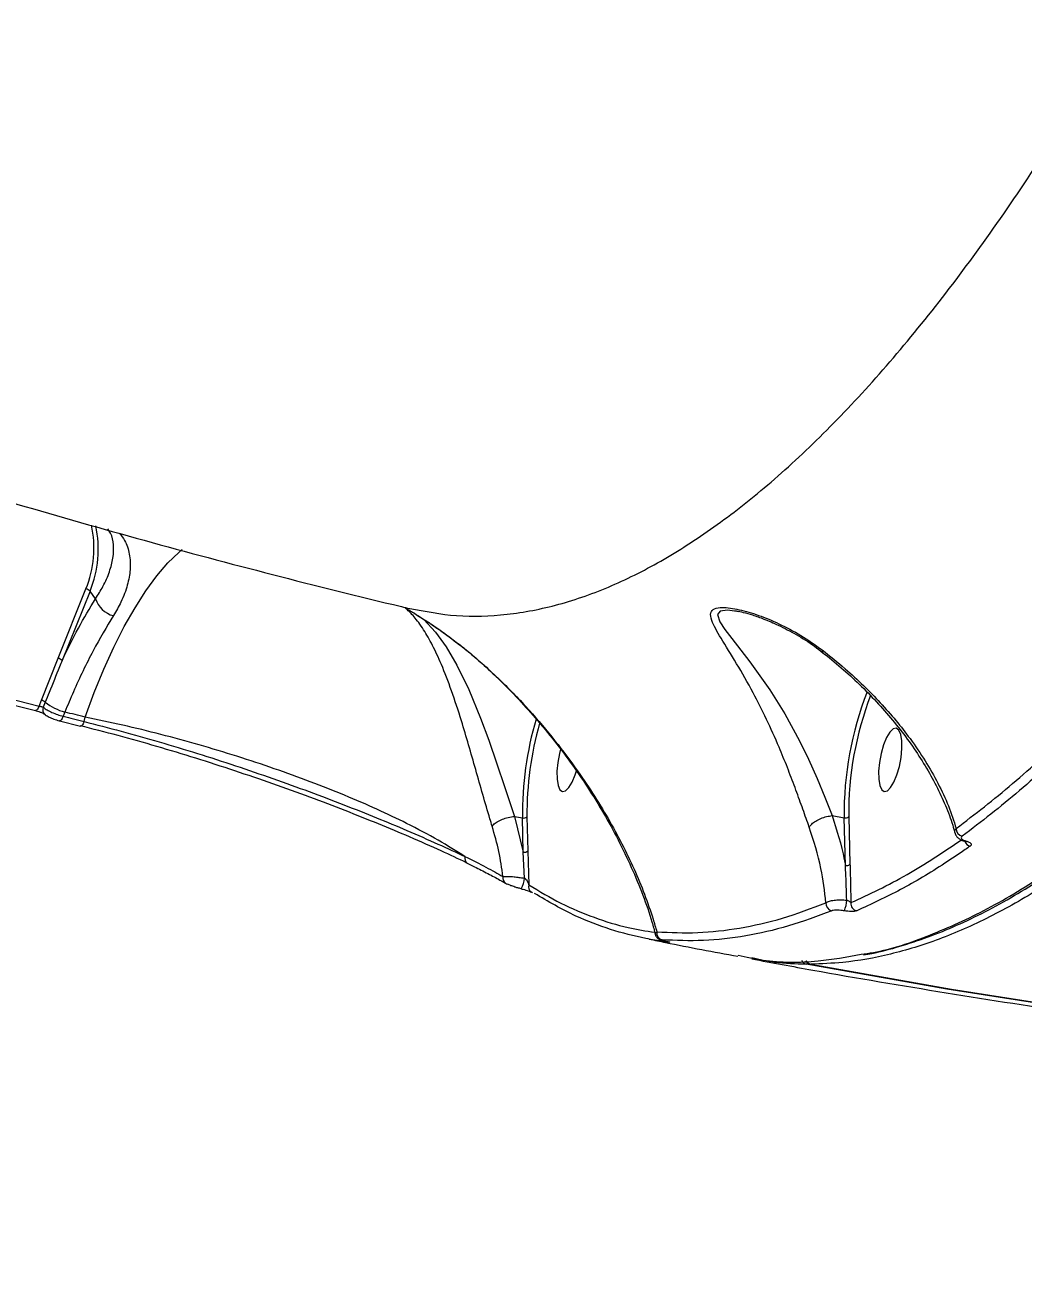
# Model space of a CAD drawing. Header units: millimetres. Extents: x -7151 to 6134, y -5040 to 5562.
# Drawn here: x -2428.1 to -2288.5, y -1551.8 to -1377.5 of the extents above; entities that cross this region are included whole.
import ezdxf

# ---------------------------------------------------------------- set-up
doc = ezdxf.new("R2010")
doc.units = ezdxf.units.MM
for name, color, linetype in [('DIKOM_ОБЪЕКТ', 7, 'Continuous'), ('DIKOM_РАЗМЕР_ЗОНА', 7, 'Continuous'), ('DIKOM_РАЗМЕР_ОБЪЕКТА', 7, 'Continuous')]:
    doc.layers.add(name, color=color, linetype=linetype)
doc.styles.add('style1', font='arial.ttf', dxfattribs={"width": 0.8})
doc.dimstyles.new('1-50', dxfattribs={"dimtxt": 300, "dimasz": 200, "dimexe": 100, "dimexo": 0, "dimgap": 100, "dimtad": 1, "dimtxsty": 'style1', "dimcen": 200, "dimclrd": 7, "dimclre": 7, "dimclrt": 7, "dimadec": 1, "dimazin": 2, "dimtfac": 1, "dimtmove": 0, "dimatfit": 2, "dimfxl": 0, "dimlwd": 25, "dimlwe": 18, "dimarcsym": 0})

# ---------------------------------------------------------------- blocks, each defined once
blk = doc.blocks.new('*D0')
at = {"layer": 'Defpoints', "color": 0, "transparency": 16777216}
for p in [(4133.55, 168.74), (-4567.47, -1241.13), (4133.55, -4153.12)]:
    blk.add_point(p, dxfattribs=at)
at = {"layer": 'DIKOM_РАЗМЕР_ОБЪЕКТА', "color": 7, "lineweight": 18, "transparency": 16777216}
for p, q in [((4133.55, 168.74), (4133.55, -4253.12)), ((-4567.47, -1241.13), (-4567.47, -4253.12))]:
    blk.add_line(p, q, dxfattribs=at)
at = {"layer": 'DIKOM_РАЗМЕР_ОБЪЕКТА', "color": 7, "lineweight": 25, "transparency": 16777216}
blk.add_line((-4367.47, -4153.12), (3933.55, -4153.12), dxfattribs=at)
at = {"layer": 'DIKOM_РАЗМЕР_ОБЪЕКТА', "color": 7, "transparency": 16777216}
for points in [[(-4367.47, -4119.79), (-4367.47, -4186.45), (-4567.47, -4153.12)], [(3933.55, -4119.79), (3933.55, -4186.45), (4133.55, -4153.12)]]:
    blk.add_solid(points, dxfattribs=at)
at = {"layer": 'DIKOM_РАЗМЕР_ОБЪЕКТА', "color": 7, "transparency": 16777216, "insert": (150.61, -3899.95), "char_height": 300, "attachment_point": 5, "style": 'style1'}
blk.add_mtext('8700', dxfattribs=at)
blk = doc.blocks.new('*D1')
at = {"layer": 'Defpoints', "color": 0, "transparency": 16777216}
for p in [(-2392.45, 3674.75), (-6010.84, -1738.88), (-3202.89, -1738.88)]:
    blk.add_point(p, dxfattribs=at)
at = {"layer": 'DIKOM_РАЗМЕР_ОБЪЕКТА', "color": 7, "lineweight": 18, "transparency": 16777216}
for p, q in [((-2392.45, 3674.75), (-6110.84, 3674.75)), ((-3202.89, -1738.88), (-6110.84, -1738.88))]:
    blk.add_line(p, q, dxfattribs=at)
at = {"layer": 'DIKOM_РАЗМЕР_ОБЪЕКТА', "color": 7, "lineweight": 25, "transparency": 16777216}
blk.add_line((-6010.84, 3474.75), (-6010.84, -1538.88), dxfattribs=at)
at = {"layer": 'DIKOM_РАЗМЕР_ОБЪЕКТА', "color": 7, "transparency": 16777216}
for points in [[(-6044.18, 3474.75), (-5977.51, 3474.75), (-6010.84, 3674.75)], [(-6044.18, -1538.88), (-5977.51, -1538.88), (-6010.84, -1738.88)]]:
    blk.add_solid(points, dxfattribs=at)
at = {"layer": 'DIKOM_РАЗМЕР_ОБЪЕКТА', "color": 7, "transparency": 16777216, "insert": (-6264.01, 967.94), "char_height": 300, "attachment_point": 5, "rotation": 90, "style": 'style1'}
blk.add_mtext('5400', dxfattribs=at)
blk = doc.blocks.new('*D3')
at = {"layer": 'Defpoints', "color": 0, "transparency": 16777216}
for p in [(6133.55, 253.24), (-5802.46, -2467.19), (6133.55, -4939.78)]:
    blk.add_point(p, dxfattribs=at)
at = {"layer": 'DIKOM_РАЗМЕР_ЗОНА', "color": 7, "lineweight": 18, "transparency": 16777216}
for p, q in [((6133.55, 253.24), (6133.55, -5039.78)), ((-5802.46, -2467.19), (-5802.46, -5039.78))]:
    blk.add_line(p, q, dxfattribs=at)
at = {"layer": 'DIKOM_РАЗМЕР_ЗОНА', "color": 7, "lineweight": 25, "transparency": 16777216}
blk.add_line((-5602.46, -4939.78), (5933.55, -4939.78), dxfattribs=at)
at = {"layer": 'DIKOM_РАЗМЕР_ЗОНА', "color": 7, "transparency": 16777216}
for points in [[(-5602.46, -4906.44), (-5602.46, -4973.11), (-5802.46, -4939.78)], [(5933.55, -4906.44), (5933.55, -4973.11), (6133.55, -4939.78)]]:
    blk.add_solid(points, dxfattribs=at)
at = {"layer": 'DIKOM_РАЗМЕР_ЗОНА', "color": 7, "transparency": 16777216, "insert": (186.61, -4686.61), "char_height": 300, "attachment_point": 5, "style": 'style1'}
blk.add_mtext('11950', dxfattribs=at)

msp = doc.modelspace()

# ---------------------------------------------------------------- linework, layer by layer
at = {"layer": 'DIKOM_ОБЪЕКТ', "color": 7, "linetype": 'Continuous', "lineweight": 15}
for p, q in [((-2423.424, -1465.976), (-2419.523, -1456.284)), ((-2418.95, -1456.588), (-2422.851, -1466.28)), ((-2418.169, -1457.65), (-2418.95, -1456.588)), ((-2328.245, -1459.481), (-2328.837, -1459.391)), ((-2425.748, -1471.855), (-2423.424, -1465.976)), ((-2426.071, -1472.658), (-2425.748, -1471.855)), ((-2425.201, -1472.129), (-2425.484, -1472.831)), ((-2423.201, -1474.728), (-2420.272, -1475.456)), ((-2422.471, -1473.499), (-2422.711, -1474.095)), ((-2419.785, -1474.822), (-2419.609, -1474.211)), ((-2359.599, -1488.082), (-2359.596, -1488.082)), ((-2359.596, -1488.082), (-2358.508, -1488.286)), ((-2359.596, -1488.082), (-2358.38, -1493.071)), ((-2358.38, -1493.071), (-2358.508, -1488.286)), ((-2357.861, -1488.123), (-2357.733, -1492.907)), ((-2315.194, -1487.968), (-2315.189, -1487.968)), ((-2315.189, -1487.968), (-2313.529, -1488.279)), ((-2313.35, -1494.944), (-2313.529, -1488.279)), ((-2312.881, -1488.115), (-2312.703, -1494.781)), ((-2358.228, -1496.712), (-2358.38, -1493.071)), ((-2357.733, -1492.907), (-2357.619, -1497.66)), ((-2366.423, -1494.543), (-2366.244, -1494.629)), ((-2366.237, -1494.62), (-2366.204, -1494.641)), ((-2366.201, -1494.638), (-2365.456, -1495.004)), ((-2357.215, -1498.644), (-2357.112, -1498.707)), ((-2318.19, -1508.738), (-2318.17, -1508.74))]:
    msp.add_line(p, q, dxfattribs=at)
at = {"layer": 'DIKOM_ОБЪЕКТ', "color": 7, "linetype": 'Continuous', "lineweight": 15, "flags": 128}
for points in [[(-2419.609, -1474.211), (-2418.352, -1470.785), (-2417.015, -1467.513), (-2415.612, -1464.425), (-2414.155, -1461.549), (-2412.657, -1458.911), (-2411.132, -1456.536), (-2409.594, -1454.445), (-2408.057, -1452.657), (-2406.535, -1451.188), (-2406.054, -1450.788)], [(-2372.602, -1460.329), (-2372.291, -1460.577), (-2370.663, -1462.342), (-2369.174, -1464.404), (-2367.672, -1466.949), (-2366.01, -1470.351), (-2364.349, -1474.367), (-2363.211, -1477.445), (-2362.071, -1480.731), (-2361.004, -1483.915), (-2359.93, -1487.119), (-2359.6, -1488.082), (-2359.599, -1488.082), (-2359.599, -1488.082)], [(-2328.837, -1459.391), (-2329.807, -1459.243), (-2330.841, -1459.383), (-2331.221, -1459.878), (-2330.901, -1460.869), (-2330.178, -1461.963), (-2329.238, -1463.197), (-2326.693, -1466.479), (-2323.924, -1470.4), (-2321.833, -1473.764), (-2319.773, -1477.53), (-2318.511, -1480.106), (-2317.299, -1482.803), (-2316.219, -1485.389), (-2315.194, -1487.967), (-2315.194, -1487.968), (-2315.194, -1487.968)], [(-2462.02, -1462.932), (-2457.551, -1464.212), (-2453.074, -1465.474), (-2448.59, -1466.717), (-2444.1, -1467.942), (-2439.603, -1469.149), (-2435.099, -1470.337), (-2430.588, -1471.507), (-2426.071, -1472.658)], [(-2426.071, -1472.658), (-2426.137, -1472.826), (-2426.21, -1472.975), (-2426.287, -1473.101), (-2426.364, -1473.198), (-2426.441, -1473.262), (-2426.513, -1473.292), (-2426.564, -1473.291)], [(-2422.711, -1474.095), (-2422.776, -1474.263), (-2422.848, -1474.412), (-2422.924, -1474.537), (-2423.001, -1474.634), (-2423.077, -1474.699), (-2423.149, -1474.729), (-2423.201, -1474.729)], [(-2422.711, -1474.095), (-2422.345, -1474.186), (-2421.979, -1474.278), (-2421.614, -1474.369), (-2421.248, -1474.46), (-2420.882, -1474.55), (-2420.516, -1474.641), (-2420.15, -1474.732), (-2419.785, -1474.822)], [(-2419.609, -1474.211), (-2419.967, -1474.122), (-2420.325, -1474.034), (-2420.682, -1473.945), (-2421.041, -1473.856), (-2421.398, -1473.767), (-2421.756, -1473.678), (-2422.113, -1473.589), (-2422.471, -1473.499)], [(-2419.785, -1474.822), (-2419.849, -1474.99), (-2419.921, -1475.139), (-2419.997, -1475.265), (-2420.074, -1475.362), (-2420.149, -1475.427), (-2420.22, -1475.457), (-2420.272, -1475.456)], [(-2305.881, -1476.019), (-2306.243, -1475.761), (-2306.674, -1475.861), (-2307.137, -1476.311), (-2307.594, -1477.075), (-2308.011, -1478.091), (-2308.351, -1479.276), (-2308.588, -1480.535), (-2308.703, -1481.765), (-2308.686, -1482.867), (-2308.538, -1483.752), (-2308.273, -1484.347), (-2307.91, -1484.606), (-2307.48, -1484.505), (-2307.017, -1484.055), (-2306.559, -1483.291), (-2306.143, -1482.276), (-2305.803, -1481.091), (-2305.565, -1479.832), (-2305.451, -1478.602), (-2305.468, -1477.5), (-2305.615, -1476.615), (-2305.881, -1476.019)], [(-2353.177, -1478.696), (-2353.33, -1479.283), (-2353.568, -1480.542), (-2353.682, -1481.772), (-2353.665, -1482.874), (-2353.518, -1483.759), (-2353.252, -1484.355), (-2352.89, -1484.613), (-2352.459, -1484.513), (-2351.996, -1484.063), (-2351.539, -1483.299), (-2351.122, -1482.283), (-2350.947, -1481.729)], [(-2360.857, -1497.429), (-2360.706, -1497.511), (-2360.54, -1497.561)], [(-2338.397, -1505.523), (-2338.257, -1505.598), (-2338.08, -1505.652)], [(-2119.637, -1527.1), (-2120.633, -1527.1), (-2140.551, -1526.908), (-2160.464, -1526.35), (-2180.364, -1525.425), (-2200.246, -1524.135), (-2220.104, -1522.479), (-2239.932, -1520.458), (-2259.723, -1518.073), (-2279.472, -1515.325), (-2299.173, -1512.213), (-2318.82, -1508.74)], [(-2318.17, -1508.74), (-2298.523, -1512.213), (-2278.823, -1515.325), (-2259.074, -1518.073), (-2239.282, -1520.458), (-2219.455, -1522.479), (-2199.597, -1524.135), (-2179.715, -1525.425), (-2159.814, -1526.35), (-2139.902, -1526.908), (-2119.983, -1527.1), (-2111.471, -1527.071)]]:
    msp.add_lwpolyline(points, dxfattribs=at)
at = {"layer": 'DIKOM_ОБЪЕКТ', "color": 7, "linetype": 'Continuous', "lineweight": 15}
for centre, radius, start, end in [((-2433.182, -1450.62), 14.787, 337.4769, 12.66305), ((-2433.072, -1450.743), 15.284, 337.51729, 12.37039), ((-2419.85, -1457.593), 1.35, 48.15485, 75.96523), ((-2414.888, -1456.702), 3.415, 196.10393, 256.5814), ((-2423.753, -1467.289), 1.354, 48.19506, 75.92502), ((-2266.164, -1487.826), 47.367, 158.78103, 180.54766), ((-2266.97, -1487.672), 45.914, 158.93019, 180.55375), ((-2426.156, -1473.351), 1.55, 51.99312, 74.73687), ((-2424.692, -1473.177), 0.864, 156.41699, 227.51714), ((-2420.425, -1466.018), 7.756, 231.98817, 254.70575), ((-2311.035, -1487.839), 47.475, 163.64576, 180.53962), ((-2311.766, -1487.705), 46.097, 164.07958, 180.5198), ((-2358.335, -1487.608), 0.7, 255.69567, 312.63497), ((-2313.355, -1487.601), 0.699, 255.67377, 312.65687), ((-2296.769, -1489.796), 1.08, 178.80921, 257.65844), ((-2295.664, -1491.179), 1.076, 203.19125, 257.70149), ((-2296.565, -1491.313), 0.245, 255.72208, 296.33794), ((-2365.719, -1493.95), 0.847, 163.17062, 232.30573), ((-2358.207, -1492.393), 0.699, 255.67377, 312.65687), ((-2313.177, -1494.266), 0.7, 255.69567, 312.63497), ((-2360.305, -1496.675), 0.934, 167.85981, 233.79171), ((-2360.933, -1496.669), 2.705, 325.78719, 359.10332), ((-2356.71, -1497.893), 0.938, 165.59618, 235.77235), ((-2315.019, -1500.259), 1.043, 175.24199, 257.13026), ((-2317.051, -1499.698), 3.894, 335.99545, 358.62111), ((-2311.538, -1500.263), 1.045, 173.01365, 257.28101), ((-2338.737, -1504.368), 0.985, 171.01022, 257.05229), ((-2318.632, -1507.802), 0.957, 207.77242, 258.68705), ((-2318.007, -1507.755), 1, 209.92791, 259.44948), ((-2317.987, -1507.808), 0.95, 208.36765, 258.91645), ((-2318.921, -1508.395), 0.359, 286.40912, 332.88135)]:
    msp.add_arc(centre, radius, start, end, dxfattribs=at)
for points, knots in [([(-2096.79, -889.227), (-2096.723, -893.158), (-2096.542, -903.75), (-2096.636, -921.509), (-2097.187, -942.573), (-2098.221, -964.321), (-2099.744, -986.695), (-2101.767, -1009.634), (-2104.245, -1032.632), (-2107.158, -1055.608), (-2110.478, -1078.484), (-2114.258, -1101.634), (-2118.507, -1124.986), (-2123.22, -1148.464), (-2128.292, -1171.549), (-2133.7, -1194.173), (-2139.409, -1216.276), (-2145.512, -1238.219), (-2152.007, -1259.916), (-2158.877, -1281.286), (-2165.974, -1301.856), (-2173.265, -1321.577), (-2180.72, -1340.414), (-2188.458, -1358.676), (-2196.466, -1376.273), (-2204.72, -1393.125), (-2213.039, -1408.861), (-2221.394, -1423.455), (-2229.754, -1436.904), (-2238.255, -1449.426), (-2246.872, -1460.937), (-2255.58, -1471.372), (-2263.82, -1480.113), (-2271.572, -1487.34), (-2278.833, -1493.242), (-2286.05, -1498.236), (-2293.202, -1502.294), (-2300.213, -1505.377), (-2307.05, -1507.473), (-2313.016, -1508.551), (-2316.679, -1508.685), (-2318.17, -1508.74)], [0, 0, 0, 0, 0.01565217, 0.04216806, 0.06870435, 0.09522024, 0.12250627, 0.14981457, 0.17710062, 0.20361654, 0.23015279, 0.25666864, 0.28395479, 0.31126307, 0.33854909, 0.36506487, 0.39160131, 0.41811719, 0.44540319, 0.47271148, 0.49999753, 0.52651345, 0.55304979, 0.57956557, 0.60685168, 0.6341599, 0.66144592, 0.68796165, 0.71449805, 0.74101389, 0.76829977, 0.7956082, 0.82289433, 0.84597227, 0.86907741, 0.89218251, 0.91550656, 0.93883046, 0.96156383, 0.98434875, 1, 1, 1, 1]), ([(-2311.128, -1507.362), (-2310.566, -1507.283), (-2307.434, -1506.847), (-2301.552, -1504.809), (-2293.426, -1501.164), (-2285.072, -1496.076), (-2276.531, -1489.669), (-2267.988, -1482.045), (-2259.474, -1473.272), (-2251.015, -1463.423), (-2242.475, -1452.34), (-2233.879, -1440.007), (-2225.258, -1426.439), (-2216.901, -1412.103), (-2208.827, -1397.116), (-2201.053, -1381.597), (-2193.352, -1365.117), (-2185.753, -1347.689), (-2178.282, -1329.349), (-2171.007, -1310.24), (-2163.951, -1290.406), (-2157.138, -1269.907), (-2150.55, -1248.669), (-2144.22, -1226.733), (-2138.175, -1204.162), (-2132.55, -1181.452), (-2127.355, -1158.685), (-2122.587, -1135.941), (-2118.172, -1112.849), (-2114.136, -1089.476), (-2110.513, -1065.903), (-2107.537, -1044.03), (-2105.94, -1030.115), (-2105.233, -1023.961)], [0, 0, 0, 0, 0.00722693, 0.04030753, 0.07336253, 0.10737716, 0.14141993, 0.17543507, 0.20848991, 0.24157019, 0.27462496, 0.30864003, 0.34268287, 0.37669758, 0.40856269, 0.44044991, 0.47231458, 0.50503622, 0.53778258, 0.57050426, 0.60355925, 0.63663937, 0.66969462, 0.7037095, 0.73775229, 0.77176746, 0.80482227, 0.83790277, 0.87095767, 0.90497265, 0.93901556, 0.97303055, 1, 1, 1, 1]), ([(-2374.262, -1459.017), (-2372.09, -1459.427), (-2367.651, -1460.265), (-2360.678, -1460.02), (-2353.44, -1458.641), (-2346.104, -1456.048), (-2338.705, -1452.308), (-2331.269, -1447.475), (-2323.677, -1441.471), (-2315.948, -1434.268), (-2308.107, -1425.861), (-2300.325, -1416.433), (-2292.626, -1406.041), (-2285.037, -1394.759), (-2277.433, -1382.406), (-2269.843, -1368.981), (-2262.294, -1354.505), (-2254.948, -1339.288), (-2247.828, -1323.397), (-2240.946, -1306.914), (-2234.199, -1289.58), (-2227.614, -1271.421), (-2221.22, -1252.479), (-2215.153, -1233.155), (-2209.428, -1213.522), (-2204.05, -1193.658), (-2198.939, -1173.257), (-2194.123, -1152.37), (-2189.627, -1131.058), (-2185.843, -1111.274), (-2182.658, -1093.109), (-2180.933, -1082.112), (-2180.07, -1076.608)], [0, 0, 0, 0, 0.0328056, 0.0670408, 0.1013041, 0.1355393, 0.1688093, 0.2021053, 0.2353751, 0.2696108, 0.3038743, 0.3381097, 0.3714043, 0.4047238, 0.4380183, 0.4722773, 0.5065637, 0.5408223, 0.5741714, 0.6075461, 0.640895, 0.6752083, 0.7095493, 0.7438629, 0.7772951, 0.8107531, 0.8441855, 0.8785823, 0.9130067, 0.9474034, 0.973677, 1, 1, 1, 1]), ([(-2734.585, -1299.779), (-2732.108, -1301.488), (-2724.636, -1306.641), (-2711.972, -1314.962), (-2696.607, -1324.756), (-2681.053, -1334.277), (-2665.328, -1343.541), (-2649.431, -1352.54), (-2633.368, -1361.273), (-2617.143, -1369.737), (-2600.76, -1377.93), (-2584.223, -1385.849), (-2567.537, -1393.492), (-2550.706, -1400.858), (-2533.735, -1407.944), (-2516.627, -1414.747), (-2499.388, -1421.267), (-2482.023, -1427.501), (-2464.535, -1433.446), (-2446.929, -1439.103), (-2429.211, -1444.468), (-2411.385, -1449.542), (-2393.454, -1454.315), (-2381.059, -1457.412), (-2374.648, -1458.934), (-2374.264, -1459.025)], [0, 0, 0, 0, 0.0229082, 0.0690788, 0.1152682, 0.1614763, 0.2077038, 0.2539514, 0.3002199, 0.3465097, 0.3928208, 0.4391541, 0.4855111, 0.5318904, 0.5782939, 0.6247211, 0.671173, 0.7176483, 0.7641491, 0.8106753, 0.8572257, 0.9038017, 0.9504031, 0.9970291, 1, 1, 1, 1]), ([(-2310.806, -1507.446), (-2310.422, -1507.381), (-2308.744, -1507.095), (-2305.732, -1506.275), (-2301.78, -1504.982), (-2297.795, -1503.358), (-2293.783, -1501.434), (-2289.741, -1499.201), (-2285.669, -1496.661), (-2281.567, -1493.813), (-2277.433, -1490.656), (-2273.266, -1487.188), (-2269.066, -1483.411), (-2264.844, -1479.333), (-2260.618, -1474.972), (-2256.402, -1470.342), (-2252.203, -1465.451), (-2248.016, -1460.295), (-2243.841, -1454.875), (-2239.677, -1449.188), (-2235.52, -1443.234), (-2231.372, -1437.011), (-2227.229, -1430.518), (-2223.092, -1423.751), (-2218.958, -1416.708), (-2214.835, -1409.403), (-2210.742, -1401.866), (-2206.693, -1394.124), (-2202.695, -1386.189), (-2198.742, -1378.055), (-2194.834, -1369.721), (-2190.973, -1361.186), (-2187.155, -1352.454), (-2183.386, -1343.514), (-2180.185, -1335.702), (-2178.262, -1330.801), (-2177.56, -1329.012)], [0, 0, 0, 0, 0.0090018, 0.0393315, 0.0695906, 0.0998106, 0.1300198, 0.1602456, 0.1905079, 0.2208323, 0.2512487, 0.2817852, 0.3124737, 0.3433026, 0.3740768, 0.4046649, 0.4351222, 0.4654836, 0.4957826, 0.5260536, 0.5563317, 0.5866406, 0.6170133, 0.6474852, 0.6780896, 0.708853, 0.7396109, 0.7701555, 0.8006008, 0.8309715, 0.8612923, 0.8915877, 0.9218831, 0.9521974, 0.982553, 1, 1, 1, 1]), ([(-2418.169, -1457.65), (-2417.811, -1457.08), (-2416.986, -1455.765), (-2416.17, -1453.839), (-2415.659, -1451.87), (-2415.616, -1450.073), (-2415.879, -1448.744), (-2416.337, -1448.09), (-2416.476, -1447.891)], [0, 0, 0, 0, 0.1359395, 0.3141801, 0.4971327, 0.7008741, 0.9087961, 1, 1, 1, 1]), ([(-2414.86, -1448.498), (-2414.596, -1448.828), (-2413.908, -1449.691), (-2413.385, -1451.37), (-2413.25, -1453.458), (-2413.66, -1455.732), (-2414.447, -1457.915), (-2415.308, -1459.387), (-2415.68, -1460.024)], [0, 0, 0, 0, 0.1229468, 0.3211446, 0.5192151, 0.6935012, 0.8675585, 1, 1, 1, 1]), ([(-2422.851, -1466.28), (-2422.102, -1464.748), (-2420.592, -1461.658), (-2418.981, -1458.993), (-2418.169, -1457.65)], [0, 0, 0, 0, 0.49563303, 1, 1, 1, 1]), ([(-2374.713, -1459.103), (-2374.834, -1459.004), (-2375.044, -1458.834), (-2374.456, -1459.181), (-2373.426, -1459.801), (-2372.187, -1460.58), (-2370.198, -1461.875), (-2368.511, -1463.148), (-2367.286, -1464.071)], [0, 0, 0, 0, 0.1914525, 0.3312445, 0.4704807, 0.5823676, 0.6969283, 1, 1, 1, 1]), ([(-2318.401, -1489.591), (-2318.437, -1489.489), (-2318.763, -1488.579), (-2319.407, -1486.753), (-2320.388, -1484.034), (-2321.459, -1481.218), (-2322.78, -1477.978), (-2324.379, -1474.424), (-2326.389, -1470.46), (-2328.597, -1466.608), (-2330.399, -1463.748), (-2331.519, -1461.837), (-2332.11, -1460.611), (-2332.289, -1459.621), (-2331.757, -1459.003), (-2330.412, -1458.797), (-2328.213, -1459.116), (-2325.473, -1459.929), (-2322.552, -1461.14), (-2319.541, -1462.719), (-2317.588, -1464.112), (-2316.606, -1464.812)], [0, 0, 0, 0, 0.0056298, 0.0501943, 0.0960226, 0.1433436, 0.1917802, 0.2623085, 0.334997, 0.4257371, 0.5191869, 0.5587282, 0.5987852, 0.6438244, 0.6799314, 0.7160729, 0.7691275, 0.8231981, 0.878451, 0.9388522, 1, 1, 1, 1]), ([(-2297.849, -1489.773), (-2295.225, -1487.759), (-2289.976, -1483.731), (-2281.987, -1476.263), (-2273.931, -1467.838), (-2268.526, -1461.292), (-2265.824, -1458.019)], [0, 0, 0, 0, 0.2485971, 0.4971899, 0.748596, 1, 1, 1, 1]), ([(-2264.901, -1459.022), (-2267.579, -1462.267), (-2272.935, -1468.757), (-2280.981, -1477.189), (-2289.02, -1484.723), (-2294.34, -1488.808), (-2297, -1490.851)], [0, 0, 0, 0, 0.24859598, 0.49719105, 0.74859755, 1, 1, 1, 1]), ([(-2415.68, -1460.024), (-2416.637, -1461.623), (-2418.578, -1464.868), (-2420.83, -1469.56), (-2422.075, -1472.548), (-2422.471, -1473.499)], [0, 0, 0, 0, 0.39848, 0.8085151, 1, 1, 1, 1]), ([(-2362.73, -1489.455), (-2362.836, -1489.109), (-2363.267, -1487.703), (-2364.032, -1485.061), (-2365.02, -1481.555), (-2366.014, -1478.064), (-2367.133, -1474.306), (-2368.401, -1470.449), (-2369.75, -1466.925), (-2371.072, -1464.1), (-2372.352, -1461.845), (-2373.718, -1460.025), (-2374.382, -1459.41), (-2374.713, -1459.103)], [0, 0, 0, 0, 0.0275952, 0.1121789, 0.1968248, 0.2807376, 0.3647073, 0.4782491, 0.5919094, 0.6886546, 0.7854211, 0.8928588, 1, 1, 1, 1]), ([(-2374.599, -1459.099), (-2374.598, -1459.1), (-2374.593, -1459.102), (-2374.413, -1459.207), (-2374.02, -1459.445), (-2373.342, -1459.858), (-2372.449, -1460.424), (-2371.435, -1461.086), (-2370.692, -1461.602), (-2370.372, -1461.824)], [0, 0, 0, 0, 0.0452102, 0.1510745, 0.2934645, 0.4526594, 0.6325623, 0.8422421, 1, 1, 1, 1]), ([(-2328.825, -1459.332), (-2328.74, -1459.342), (-2328.4, -1459.382), (-2327.553, -1459.57), (-2326.27, -1459.935), (-2324.611, -1460.522), (-2322.548, -1461.407), (-2320.173, -1462.656), (-2318.076, -1463.947), (-2316.885, -1464.905), (-2316.504, -1465.211)], [0, 0, 0, 0, 0.0284519, 0.1132886, 0.2170955, 0.3434098, 0.4977985, 0.6955983, 0.9026216, 1, 1, 1, 1]), ([(-2370.372, -1461.824), (-2370.231, -1461.92), (-2369.578, -1462.369), (-2368.514, -1463.139), (-2367.614, -1463.854), (-2367.252, -1464.141)], [0, 0, 0, 0, 0.1413805, 0.6554598, 1, 1, 1, 1]), ([(-2462.545, -1463.556), (-2459.445, -1464.441), (-2450.458, -1467.01), (-2438.462, -1470.252), (-2429.539, -1472.531), (-2426.564, -1473.291)], [0, 0, 0, 0, 0.2597939, 0.7532108, 1, 1, 1, 1]), ([(-2367.286, -1464.071), (-2367.108, -1464.213), (-2365.306, -1465.655), (-2362.08, -1468.498), (-2357.974, -1472.686), (-2354.316, -1476.962), (-2350.36, -1482.192), (-2346.367, -1488.378), (-2342.746, -1495.46), (-2340.717, -1500.734), (-2339.881, -1503.622), (-2339.709, -1504.214)], [0, 0, 0, 0, 0.0115158, 0.1169994, 0.2229788, 0.3292404, 0.4351025, 0.6083263, 0.7820061, 0.9552848, 1, 1, 1, 1]), ([(-2367.216, -1464.117), (-2366.421, -1464.764), (-2364.692, -1466.171), (-2362.182, -1468.49), (-2359.571, -1471.113), (-2356.92, -1474.028), (-2354.283, -1477.183), (-2351.735, -1480.548), (-2349.338, -1484.046), (-2347.106, -1487.673), (-2345.063, -1491.411), (-2343.215, -1495.234), (-2341.641, -1499.059), (-2340.53, -1502.198), (-2340.064, -1504.017), (-2339.912, -1504.609)], [0, 0, 0, 0, 0.052145, 0.1133881, 0.1793124, 0.2510076, 0.3303371, 0.4116432, 0.4965289, 0.5842222, 0.6744376, 0.7675829, 0.8623496, 0.9552648, 1, 1, 1, 1]), ([(-2316.606, -1464.812), (-2316.606, -1464.837), (-2316.609, -1465.006), (-2316.589, -1465.172), (-2316.483, -1465.199), (-2316.477, -1465.2)], [0, 0, 0, 0, 0.1378319, 0.9528453, 1, 1, 1, 1]), ([(-2316.606, -1464.812), (-2315.516, -1465.681), (-2312.548, -1468.047), (-2308.311, -1472.2), (-2304.703, -1476.551), (-2302.141, -1480.327), (-2300.35, -1483.475), (-2298.871, -1486.638), (-2298.19, -1488.728), (-2297.849, -1489.773)], [0, 0, 0, 0, 0.1127978, 0.307372, 0.5062324, 0.6280306, 0.7498324, 0.8749171, 1, 1, 1, 1]), ([(-2316.489, -1465.217), (-2316.187, -1465.447), (-2314.947, -1466.392), (-2312.928, -1468.161), (-2310.429, -1470.528), (-2308.09, -1473.021), (-2305.913, -1475.614), (-2303.926, -1478.29), (-2302.154, -1481.023), (-2300.608, -1483.792), (-2299.33, -1486.56), (-2298.464, -1488.792), (-2298.131, -1490.066), (-2298.031, -1490.448)], [0, 0, 0, 0, 0.0301419, 0.1237667, 0.2198929, 0.3186261, 0.4199313, 0.5235633, 0.6290803, 0.735979, 0.8445169, 0.9532934, 1, 1, 1, 1]), ([(-2422.851, -1466.28), (-2422.973, -1466.578), (-2423.585, -1468.068), (-2424.355, -1470.021), (-2425.019, -1471.676), (-2425.201, -1472.129)], [0, 0, 0, 0, 0.15366052, 0.76829215, 1, 1, 1, 1]), ([(-2426.071, -1472.658), (-2426.016, -1472.668), (-2425.906, -1472.688), (-2425.739, -1472.73), (-2425.596, -1472.778), (-2425.517, -1472.812), (-2425.488, -1472.829), (-2425.484, -1472.831)], [0, 0, 0, 0, 0.2403431, 0.4814083, 0.7221918, 0.9631281, 1, 1, 1, 1]), ([(-2425.484, -1472.831), (-2425.466, -1472.846), (-2425.331, -1472.961), (-2424.97, -1473.2), (-2424.291, -1473.541), (-2423.499, -1473.861), (-2422.974, -1474.017), (-2422.711, -1474.095)], [0, 0, 0, 0, 0.03711974, 0.27797842, 0.51880775, 0.75941885, 1, 1, 1, 1]), ([(-2426.561, -1473.293), (-2426.539, -1473.298), (-2426.407, -1473.329), (-2426.117, -1473.421), (-2425.762, -1473.555), (-2425.486, -1473.685), (-2425.337, -1473.77), (-2425.275, -1473.815), (-2425.279, -1473.811), (-2425.28, -1473.81)], [0, 0, 0, 0, 0.0441891, 0.2616679, 0.4935589, 0.6903544, 0.847949, 0.9592649, 1, 1, 1, 1]), ([(-2425.272, -1473.81), (-2425.252, -1473.829), (-2425.082, -1473.984), (-2424.693, -1474.191), (-2424.016, -1474.488), (-2423.463, -1474.668), (-2423.181, -1474.732), (-2423.135, -1474.742)], [0, 0, 0, 0, 0.041179, 0.3440974, 0.6360622, 0.9401863, 1, 1, 1, 1]), ([(-2366.53, -1493.705), (-2367.743, -1492.94), (-2370.169, -1491.411), (-2374.383, -1489.182), (-2378.796, -1487.081), (-2383.313, -1485.125), (-2388.118, -1483.221), (-2393.165, -1481.395), (-2398.383, -1479.668), (-2403.705, -1478.061), (-2409.063, -1476.605), (-2414.403, -1475.294), (-2417.876, -1474.571), (-2419.609, -1474.211)], [0, 0, 0, 0, 0.1033776, 0.206755, 0.2946088, 0.3827366, 0.4705918, 0.5587457, 0.6471827, 0.7353382, 0.8234686, 0.9118688, 1, 1, 1, 1]), ([(-2366.321, -1494.559), (-2367.458, -1494.019), (-2369.847, -1492.884), (-2374.023, -1491.046), (-2378.548, -1489.149), (-2383.217, -1487.285), (-2388.168, -1485.401), (-2393.356, -1483.527), (-2398.707, -1481.697), (-2404.151, -1479.939), (-2409.619, -1478.29), (-2415.057, -1476.755), (-2418.581, -1475.859), (-2420.34, -1475.412)], [0, 0, 0, 0, 0.0925955, 0.1945013, 0.283724, 0.3732392, 0.4624592, 0.5519771, 0.6417818, 0.7312977, 0.8207679, 0.9105247, 1, 1, 1, 1]), ([(-2419.785, -1474.822), (-2418.062, -1475.262), (-2414.612, -1476.143), (-2409.287, -1477.65), (-2403.932, -1479.268), (-2398.6, -1480.991), (-2393.36, -1482.783), (-2388.28, -1484.616), (-2383.43, -1486.457), (-2378.857, -1488.277), (-2374.422, -1490.127), (-2370.204, -1491.974), (-2367.755, -1493.128), (-2366.53, -1493.705)], [0, 0, 0, 0, 0.0886911, 0.1776665, 0.2663556, 0.355068, 0.4440585, 0.5327604, 0.6211337, 0.7097964, 0.7981744, 0.8990824, 1, 1, 1, 1]), ([(-2362.73, -1489.455), (-2362.713, -1489.433), (-2362.66, -1489.365), (-2362.465, -1489.155), (-2362.038, -1488.829), (-2361.318, -1488.47), (-2360.461, -1488.185), (-2359.899, -1488.118), (-2359.599, -1488.082)], [0, 0, 0, 0, 0.03432505, 0.10611618, 0.32210576, 0.53800875, 0.75395963, 1, 1, 1, 1]), ([(-2318.401, -1489.591), (-2318.389, -1489.569), (-2318.313, -1489.429), (-2318.064, -1489.138), (-2317.516, -1488.732), (-2316.784, -1488.366), (-2315.968, -1488.084), (-2315.452, -1488.006), (-2315.194, -1487.968)], [0, 0, 0, 0, 0.0319183, 0.2048576, 0.4036527, 0.6024404, 0.8012655, 1, 1, 1, 1]), ([(-2315.189, -1487.968), (-2314.553, -1490.012), (-2313.828, -1492.338), (-2313.402, -1494.662), (-2313.35, -1494.944)], [0, 0, 0, 0, 0.8785818, 1, 1, 1, 1]), ([(-2361.218, -1496.479), (-2361.384, -1495.316), (-2361.716, -1492.979), (-2362.391, -1490.633), (-2362.73, -1489.455)], [0, 0, 0, 0, 0.4978592, 1, 1, 1, 1]), ([(-2316.058, -1500.173), (-2316.241, -1498.565), (-2316.642, -1495.051), (-2317.782, -1491.512), (-2318.401, -1489.591)], [0, 0, 0, 0, 0.457449, 1, 1, 1, 1]), ([(-2297.985, -1490.433), (-2298.004, -1490.396), (-2298.098, -1490.209), (-2297.995, -1489.978), (-2297.87, -1489.802), (-2297.849, -1489.773)], [0, 0, 0, 0, 0.17107559, 0.86549033, 1, 1, 1, 1]), ([(-2312.575, -1500.136), (-2309.969, -1498.93), (-2304.877, -1496.571), (-2299.67, -1493.067), (-2297.129, -1491.356)], [0, 0, 0, 0, 0.5117903, 1, 1, 1, 1]), ([(-2297.989, -1490.447), (-2297.983, -1490.49), (-2297.959, -1490.679), (-2297.741, -1490.961), (-2297.38, -1491.268), (-2296.969, -1491.47), (-2296.616, -1491.54), (-2296.488, -1491.565)], [0, 0, 0, 0, 0.0632731, 0.2792593, 0.5126497, 0.822508, 1, 1, 1, 1]), ([(-2297, -1490.851), (-2297.068, -1490.922), (-2297.188, -1491.048), (-2297.086, -1491.245), (-2296.851, -1491.41), (-2296.588, -1491.492), (-2296.456, -1491.533)], [0, 0, 0, 0, 0.3292433, 0.5797945, 0.7886349, 1, 1, 1, 1]), ([(-2296.626, -1491.553), (-2296.591, -1491.562), (-2296.507, -1491.583), (-2296.422, -1491.619), (-2296.414, -1491.624), (-2296.411, -1491.626)], [0, 0, 0, 0, 0.2567292, 0.6239289, 1, 1, 1, 1]), ([(-2296.456, -1491.533), (-2296.318, -1491.576), (-2296.044, -1491.663), (-2295.801, -1491.836), (-2295.715, -1492.026), (-2295.796, -1492.159), (-2295.883, -1492.223), (-2295.893, -1492.23)], [0, 0, 0, 0, 0.2147931, 0.4259306, 0.681777, 0.9641674, 1, 1, 1, 1]), ([(-2366.53, -1493.705), (-2365.509, -1494.209), (-2363.453, -1495.223), (-2361.967, -1496.058), (-2361.218, -1496.479)], [0, 0, 0, 0, 0.4964627, 1, 1, 1, 1]), ([(-2295.893, -1492.23), (-2296.13, -1492.397), (-2297.313, -1493.231), (-2300.576, -1495.416), (-2305.653, -1498.468), (-2309.729, -1500.344), (-2311.768, -1501.282)], [0, 0, 0, 0, 0.0441465, 0.2207238, 0.6100184, 1, 1, 1, 1]), ([(-2365.456, -1495.004), (-2365.137, -1495.159), (-2364.107, -1495.661), (-2362.652, -1496.424), (-2361.438, -1497.079), (-2360.934, -1497.382), (-2360.857, -1497.428)], [0, 0, 0, 0, 0.170408, 0.5511404, 0.9312741, 1, 1, 1, 1]), ([(-2313.158, -1499.792), (-2313.2, -1498.489), (-2313.253, -1496.873), (-2313.334, -1495.258), (-2313.35, -1494.944)], [0, 0, 0, 0, 0.8058898, 1, 1, 1, 1]), ([(-2312.703, -1494.781), (-2312.695, -1495.094), (-2312.65, -1496.875), (-2312.609, -1498.663), (-2312.575, -1500.136)], [0, 0, 0, 0, 0.175724, 1, 1, 1, 1]), ([(-2361.218, -1496.479), (-2361.013, -1496.47), (-2360.637, -1496.452), (-2359.782, -1496.511), (-2358.972, -1496.599), (-2358.48, -1496.674), (-2358.228, -1496.712)], [0, 0, 0, 0, 0.331188, 0.6077523, 0.7982888, 1, 1, 1, 1]), ([(-2358.228, -1496.712), (-2358.196, -1496.73), (-2358.141, -1496.76), (-2358.041, -1496.845), (-2357.906, -1497), (-2357.751, -1497.263), (-2357.661, -1497.495), (-2357.625, -1497.636), (-2357.619, -1497.66)], [0, 0, 0, 0, 0.07263617, 0.12282896, 0.27893751, 0.54897286, 0.92473442, 1, 1, 1, 1]), ([(-2358.696, -1498.19), (-2358.85, -1498.153), (-2359.158, -1498.079), (-2359.654, -1497.929), (-2360.176, -1497.745), (-2360.41, -1497.627), (-2360.54, -1497.561)], [0, 0, 0, 0, 0.1849172, 0.3685385, 0.6500951, 1, 1, 1, 1]), ([(-2358.681, -1498.202), (-2358.58, -1498.226), (-2358.356, -1498.278), (-2358.002, -1498.38), (-2357.635, -1498.5), (-2357.362, -1498.607), (-2357.222, -1498.678), (-2357.228, -1498.675), (-2357.23, -1498.674)], [0, 0, 0, 0, 0.129078, 0.2876565, 0.480338, 0.7194501, 0.9060236, 1, 1, 1, 1]), ([(-2357.619, -1497.66), (-2356.124, -1498.548), (-2353.135, -1500.323), (-2348.484, -1502.27), (-2344.113, -1503.646), (-2341.238, -1504.094), (-2339.998, -1504.287)], [0, 0, 0, 0, 0.2653058, 0.5306167, 0.7973859, 1, 1, 1, 1]), ([(-2338.08, -1505.652), (-2338.292, -1505.626), (-2339.349, -1505.496), (-2342.076, -1505.045), (-2346.204, -1503.973), (-2351.429, -1501.991), (-2354.899, -1499.971), (-2356.818, -1498.855)], [0, 0, 0, 0, 0.0323474, 0.1617453, 0.4207697, 0.6797923, 1, 1, 1, 1]), ([(-2339.709, -1504.214), (-2337.811, -1504.302), (-2334.014, -1504.477), (-2328.148, -1503.789), (-2322.173, -1502.461), (-2318.096, -1500.936), (-2316.058, -1500.173)], [0, 0, 0, 0, 0.2490992, 0.4981956, 0.749097, 1, 1, 1, 1]), ([(-2316.058, -1500.173), (-2316.024, -1500.148), (-2315.877, -1500.038), (-2315.473, -1499.88), (-2314.775, -1499.757), (-2313.975, -1499.717), (-2313.432, -1499.767), (-2313.158, -1499.792)], [0, 0, 0, 0, 0.0735337, 0.3197857, 0.5508083, 0.7734448, 1, 1, 1, 1]), ([(-2313.158, -1499.792), (-2313.11, -1499.808), (-2313.053, -1499.826), (-2312.945, -1499.872), (-2312.826, -1499.931), (-2312.69, -1500.02), (-2312.612, -1500.09), (-2312.582, -1500.128), (-2312.575, -1500.136)], [0, 0, 0, 0, 0.15992769, 0.18656205, 0.39620061, 0.63985166, 0.91722927, 1, 1, 1, 1]), ([(-2315.251, -1501.276), (-2317.279, -1502.035), (-2321.337, -1503.555), (-2327.312, -1504.892), (-2333.208, -1505.591), (-2337.041, -1505.416), (-2338.957, -1505.328)], [0, 0, 0, 0, 0.2490962, 0.4981941, 0.7490974, 1, 1, 1, 1]), ([(-2313.494, -1501.282), (-2313.659, -1501.259), (-2313.99, -1501.213), (-2314.473, -1501.187), (-2314.895, -1501.198), (-2315.139, -1501.236), (-2315.23, -1501.268), (-2315.251, -1501.276)], [0, 0, 0, 0, 0.22119333, 0.44192038, 0.6745609, 0.92510325, 1, 1, 1, 1]), ([(-2311.768, -1501.282), (-2311.788, -1501.29), (-2311.877, -1501.324), (-2312.114, -1501.363), (-2312.527, -1501.375), (-2313.004, -1501.351), (-2313.33, -1501.305), (-2313.494, -1501.282)], [0, 0, 0, 0, 0.0733804, 0.3225387, 0.5551898, 0.7773783, 1, 1, 1, 1]), ([(-2339.916, -1504.609), (-2339.918, -1504.506), (-2339.92, -1504.366), (-2339.754, -1504.246), (-2339.709, -1504.214)], [0, 0, 0, 0, 0.732999, 1, 1, 1, 1]), ([(-2340.762, -1505.236), (-2340.003, -1505.393), (-2335.887, -1506.246), (-2331.75, -1507.011), (-2328.375, -1507.635)], [0, 0, 0, 0, 0.1842882, 1, 1, 1, 1]), ([(-2339.919, -1504.608), (-2339.914, -1504.637), (-2339.896, -1504.757), (-2339.786, -1504.931), (-2339.632, -1505.105), (-2339.477, -1505.214), (-2339.353, -1505.277), (-2339.243, -1505.32), (-2339.094, -1505.366), (-2338.896, -1505.417), (-2338.634, -1505.472), (-2338.542, -1505.491)], [0, 0, 0, 0, 0.0383678, 0.1538177, 0.2546626, 0.3400406, 0.4097716, 0.4818504, 0.6045149, 0.860893, 1, 1, 1, 1]), ([(-2338.957, -1505.328), (-2339.058, -1505.323), (-2339.206, -1505.316), (-2339.093, -1505.362), (-2338.897, -1505.413), (-2338.683, -1505.461), (-2338.557, -1505.488), (-2338.531, -1505.493)], [0, 0, 0, 0, 0.44556344, 0.66230782, 0.83643566, 0.96569829, 1, 1, 1, 1]), ([(-2338.531, -1505.493), (-2338.502, -1505.499), (-2338.372, -1505.526), (-2338.149, -1505.576), (-2337.943, -1505.629), (-2337.823, -1505.675), (-2337.978, -1505.661), (-2338.08, -1505.652)], [0, 0, 0, 0, 0.0349396, 0.1620702, 0.336275, 0.5591788, 1, 1, 1, 1]), ([(-2338.482, -1505.505), (-2338.437, -1505.514), (-2338.299, -1505.543), (-2338.149, -1505.578), (-2338.051, -1505.606), (-2338.062, -1505.602), (-2338.064, -1505.601)], [0, 0, 0, 0, 0.1641892, 0.5077026, 0.9208151, 1, 1, 1, 1]), ([(-2328.346, -1507.482), (-2327.2, -1507.733), (-2323.566, -1508.528), (-2317.823, -1508.55), (-2313.146, -1507.72), (-2311.128, -1507.362)], [0, 0, 0, 0, 0.2076438, 0.6580265, 1, 1, 1, 1]), ([(-2318.82, -1508.74), (-2320.298, -1508.713), (-2322.873, -1508.665), (-2325.355, -1508.098), (-2326.413, -1507.857)], [0, 0, 0, 0, 0.5738923, 1, 1, 1, 1]), ([(-2326.439, -1507.999), (-2323.595, -1508.528), (-2314.558, -1510.21), (-2299.281, -1512.763), (-2284.909, -1515.015), (-2276.734, -1516.108), (-2274.801, -1516.366)], [0, 0, 0, 0, 0.16586532, 0.52701332, 0.8881208, 1, 1, 1, 1])]:
    msp.add_open_spline(points, degree=3, knots=knots, dxfattribs=at)

# ---------------------------------------------------------------- dimensions: what is measured, and where the dimension line sits
at = {"layer": 'DIKOM_РАЗМЕР_ЗОНА'}
dim = msp.add_linear_dim(base=(6133.546, -4939.778), p1=(-5802.455, -2467.185), p2=(6133.546, 253.243), text='11950', dimstyle='1-50', dxfattribs=at)
dim.commit()
dim.dimension.update_dxf_attribs({"geometry": '*D3', "text_midpoint": (186.606, -4939.778), "dimtype": 160})
at = {"layer": 'DIKOM_РАЗМЕР_ОБЪЕКТА'}
dim = msp.add_linear_dim(base=(-6010.843, -1738.877), p1=(-2392.449, 3674.75), p2=(-3202.885, -1738.877), angle=90, text='5400', dimstyle='1-50', dxfattribs=at)
dim.commit()
dim.dimension.update_dxf_attribs({"geometry": '*D1', "text_midpoint": (-6010.843, 967.936), "dimtype": 160})
dim = msp.add_linear_dim(base=(4133.546, -4153.121), p1=(-4567.472, -1241.128), p2=(4133.546, 168.743), text='8700', dimstyle='1-50', dxfattribs=at)
dim.commit()
dim.dimension.update_dxf_attribs({"geometry": '*D0', "text_midpoint": (150.606, -4153.121), "dimtype": 160})

doc.saveas('drawing.dxf')
